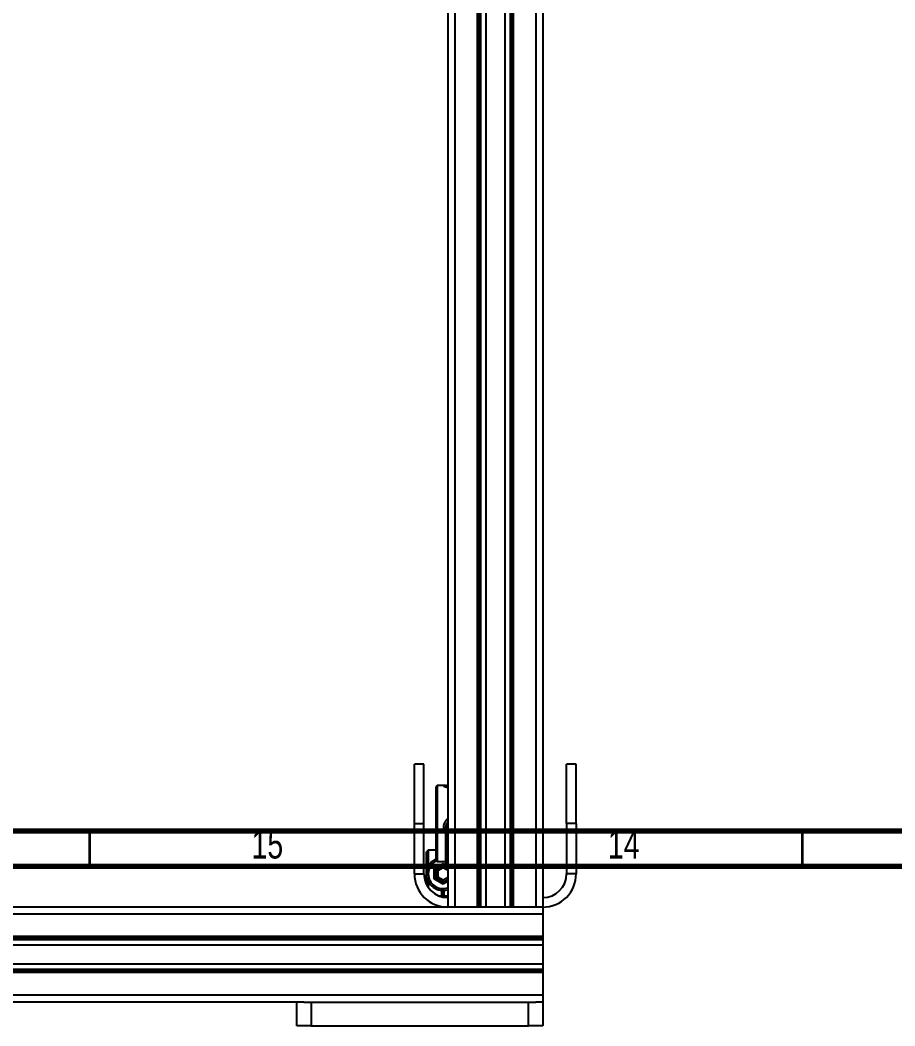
# Model space of a CAD drawing. Header units: millimetres. Extents: x -300 to 1184, y 5 to 1469.
# Drawn here: x 439.7 to 562.5, y 808.6 to 949.7 of the extents above; entities that cross this region are included whole.
import ezdxf

# ---------------------------------------------------------------- set-up
doc = ezdxf.new("R2010")
doc.units = ezdxf.units.MM
doc.styles.add('SLDTEXTSTYLE1', font='TXT', dxfattribs={"width": 0.75})

msp = doc.modelspace()

# ---------------------------------------------------------------- linework, layer by layer
at = {"color": 7, "linetype": 'Continuous', "lineweight": 25}
for p, q in [((499.72, 1069.94), (499.72, 825.28)), ((500.72, 1069.94), (500.72, 825.28)), ((503.86, 1069.94), (503.86, 825.28)), ((503.99, 1069.94), (503.99, 825.28)), ((504.12, 1069.94), (504.12, 825.28)), ((504.19, 1069.94), (504.19, 825.28)), ((504.32, 1069.94), (504.32, 825.28)), ((505.05, 1069.94), (505.05, 825.28)), ((507.73, 1069.94), (507.73, 825.28)), ((508.46, 1069.94), (508.46, 825.28)), ((508.59, 1069.94), (508.59, 825.28)), ((508.66, 1069.94), (508.66, 825.28)), ((508.79, 1069.94), (508.79, 825.28)), ((508.92, 1069.94), (508.92, 825.28)), ((512.06, 1069.94), (512.06, 825.28)), ((513.06, 1040.94), (513.06, 825.28)), ((496.39, 845.33), (495.06, 845.33)), ((495.06, 836.99), (495.06, 845.33)), ((496.39, 836.99), (496.39, 845.33)), ((517.72, 845.33), (516.39, 845.33)), ((516.39, 836.99), (516.39, 845.33)), ((517.72, 836.99), (517.72, 845.33)), ((498.22, 842.33), (498.06, 842.16)), ((498.06, 842.16), (498.06, 831.83)), ((499.22, 842.33), (498.22, 842.33)), ((498.22, 842.33), (498.22, 831.66)), ((499.55, 842.33), (499.49, 842.3)), ((499.54, 842.33), (499.5, 842.3)), ((495.06, 836.99), (496.39, 836.99)), ((495.06, 829.94), (495.06, 836.99)), ((496.39, 829.94), (496.39, 836.99)), ((517.72, 836.99), (516.39, 836.99)), ((516.39, 836.99), (516.39, 829.94)), ((517.72, 836.99), (517.72, 829.94)), ((499.53, 836.18), (499.68, 835.94)), ((499.68, 835.94), (499.72, 835.88)), ((496.99, 833.28), (496.72, 833.01)), ((496.72, 828.49), (496.72, 833.01)), ((496.99, 833.28), (496.99, 831.03)), ((498.06, 833.28), (496.99, 833.28)), ((497.8, 830.67), (499.06, 831.4)), ((498.06, 831.83), (498.22, 831.66)), ((498.22, 831.66), (499.72, 831.66)), ((499.06, 831.4), (499.06, 831.1)), ((499.06, 831.4), (499.72, 831.01)), ((495.06, 829.94), (496.39, 829.94)), ((497.8, 830.67), (498.06, 830.52)), ((497.8, 829.22), (497.8, 830.67)), ((499.06, 831.1), (498.06, 830.52)), ((498.06, 830.52), (498.06, 829.37)), ((498.06, 830.52), (498.32, 830.37)), ((499.06, 830.8), (498.32, 830.37)), ((498.32, 830.37), (498.32, 829.52)), ((499.72, 830.71), (499.06, 831.1)), ((499.06, 830.8), (499.06, 831.1)), ((499.72, 830.41), (499.06, 830.8)), ((517.72, 829.94), (516.39, 829.94)), ((496.99, 828.86), (496.99, 828.04)), ((498.06, 829.37), (497.8, 829.22)), ((499.06, 828.49), (497.8, 829.22)), ((498.06, 829.37), (498.32, 829.52)), ((498.06, 829.37), (499.06, 828.79)), ((498.32, 829.52), (499.06, 829.09)), ((499.06, 829.09), (499.72, 829.47)), ((499.06, 828.79), (499.72, 829.17)), ((499.06, 828.79), (499.06, 829.09)), ((499.72, 828.87), (499.06, 828.49)), ((499.06, 828.79), (499.06, 828.49)), ((498.9, 826.88), (498.9, 827.62)), ((499.06, 826.68), (499.06, 827.61)), ((499.21, 826.88), (499.21, 827.62)), ((498.42, 826.88), (498.9, 826.88)), ((498.9, 826.88), (499.01, 826.69)), ((499.09, 826.67), (499.21, 826.88)), ((499.21, 826.88), (499.72, 826.88)), ((513.06, 824.28), (209.06, 824.28)), ((499.72, 825.28), (222.39, 825.28)), ((499.06, 825.32), (499.06, 825.28)), ((500.72, 825.28), (499.72, 825.28)), ((503.86, 825.28), (500.72, 825.28)), ((503.99, 825.28), (503.86, 825.28)), ((504.12, 825.28), (503.99, 825.28)), ((504.19, 825.28), (504.12, 825.28)), ((504.32, 825.28), (504.19, 825.28)), ((508.46, 825.28), (504.32, 825.28)), ((508.59, 825.28), (508.46, 825.28)), ((508.66, 825.28), (508.59, 825.28)), ((508.79, 825.28), (508.66, 825.28)), ((508.92, 825.28), (508.79, 825.28)), ((512.06, 825.28), (508.92, 825.28)), ((513.06, 825.28), (512.06, 825.28)), ((513.06, 825.28), (513.06, 824.28)), ((513.06, 824.28), (513.06, 821.14)), ((513.06, 821.14), (209.06, 821.14)), ((513.06, 821.01), (209.06, 821.01)), ((513.06, 820.88), (209.06, 820.88)), ((513.06, 820.81), (209.06, 820.81)), ((513.06, 820.68), (209.06, 820.68)), ((513.06, 819.95), (209.06, 819.95)), ((513.06, 821.14), (513.06, 821.01)), ((513.06, 821.01), (513.06, 820.88)), ((513.06, 820.88), (513.06, 820.81)), ((513.06, 820.81), (513.06, 820.68)), ((513.06, 820.68), (513.06, 819.95)), ((513.06, 819.95), (513.06, 817.27)), ((513.06, 817.27), (209.06, 817.27)), ((513.06, 817.27), (513.06, 816.54)), ((513.06, 816.54), (209.06, 816.54)), ((513.06, 816.41), (209.06, 816.41)), ((513.06, 816.34), (209.06, 816.34)), ((513.06, 816.21), (209.06, 816.21)), ((513.06, 816.08), (209.06, 816.08)), ((513.06, 816.54), (513.06, 816.41)), ((513.06, 816.41), (513.06, 816.34)), ((513.06, 816.34), (513.06, 816.21)), ((513.06, 816.21), (513.06, 816.08)), ((513.06, 816.08), (513.06, 812.94)), ((513.06, 812.94), (209.06, 812.94)), ((513.06, 812.94), (513.06, 811.94)), ((479.55, 811.94), (242.56, 811.94)), ((478.55, 808.61), (478.55, 811.94)), ((479.55, 811.94), (480.55, 811.94)), ((480.55, 811.94), (480.55, 808.61)), ((480.55, 811.94), (511.06, 811.94)), ((511.06, 808.61), (511.06, 811.94)), ((511.06, 811.94), (512.06, 811.94)), ((513.06, 811.94), (512.06, 811.94)), ((513.06, 811.94), (513.06, 808.61)), ((480.55, 808.61), (478.55, 808.61)), ((480.55, 808.61), (511.06, 808.61)), ((513.06, 808.61), (511.06, 808.61))]:
    msp.add_line(p, q, dxfattribs=at)
at = {"color": 7, "linetype": 'Continuous', "lineweight": 70}
for p, q in [((15, 836), (1184, 836)), ((20, 831), (1179, 831))]:
    msp.add_line(p, q, dxfattribs=at)
at = {"color": 7, "linetype": 'Continuous', "lineweight": 35}
for p, q in [((449.5, 831), (449.5, 836)), ((499.5, 831), (499.5, 836)), ((549.5, 831), (549.5, 836))]:
    msp.add_line(p, q, dxfattribs=at)
at = {"color": 7, "linetype": 'Continuous', "lineweight": 25, "flags": 128}
msp.add_lwpolyline([(499.72, 842.24), (499.61, 842.26), (499.49, 842.3)], dxfattribs=at)
at = {"color": 7, "linetype": 'Continuous', "lineweight": 25}
for centre, radius, start, end in [((499.8, 841.57), 0.804, 95.7321, 108.3648), ((500.55, 836.48), 1.06, 141.2231, 196.4728), ((499.06, 829.94), 2.33, 115.3769, 180), ((499.72, 829.94), 4.67, 180, 270), ((499.72, 829.94), 3.33, 180, 270), ((499.06, 829.94), 2.33, 180, 286.6015), ((513.06, 829.94), 4.67, 270, 0), ((513.06, 829.94), 3.33, 270, 0)]:
    msp.add_arc(centre, radius, start, end, dxfattribs=at)
at = {"color": 8, "linetype": 'Continuous', "lineweight": 25}
for start, end in [(117.4053, 180), (180, 288.8191)]:
    msp.add_arc((499.06, 829.94), 2.07, start, end, dxfattribs=at)
at = {"color": 7, "linetype": 'Continuous', "lineweight": 25}
for points, knots in [([(499.5, 842.31), (499.46, 842.31), (499.3, 842.32), (499.16, 842.33), (499.13, 842.31), (499.11, 842.3)], [0, 0, 0, 0, 0.149818, 0.597037, 1, 1, 1, 1]), ([(499.11, 842.3), (499.13, 842.28), (499.16, 842.25), (499.37, 842.15), (499.61, 842.09), (499.72, 842.06)], [0, 0, 0, 0, 0.332436, 0.675629, 1, 1, 1, 1]), ([(499.49, 842.3), (499.46, 842.29), (499.41, 842.26), (499.39, 842.24), (499.38, 842.23)], [0, 0, 0, 0, 0.667606, 1, 1, 1, 1]), ([(499.72, 837.66), (499.6, 837.56), (499.36, 837.35), (499.15, 836.92), (499.13, 836.62), (499.11, 836.48)], [0, 0, 0, 0, 0.34452, 0.696286, 1, 1, 1, 1]), ([(499.53, 836.18), (499.5, 836.3), (499.45, 836.53), (499.52, 836.89), (499.62, 837.13), (499.72, 837.22), (499.72, 837.23)], [0, 0, 0, 0, 0.317185, 0.6362135, 0.9717162, 1, 1, 1, 1]), ([(499.11, 836.48), (499.13, 836.33), (499.16, 836.01), (499.38, 835.61), (499.61, 835.42), (499.72, 835.33)], [0, 0, 0, 0, 0.343441, 0.68644, 1, 1, 1, 1]), ([(499.24, 836.51), (499.23, 836.47), (499.21, 836.29), (499.33, 835.96), (499.5, 835.64), (499.68, 835.52), (499.72, 835.49)], [0, 0, 0, 0, 0.0880676, 0.4698749, 0.8517292, 1, 1, 1, 1])]:
    msp.add_open_spline(points, degree=3, knots=knots, dxfattribs=at)
at = {"color": 8, "linetype": 'Continuous', "lineweight": 25}
msp.add_open_spline([(499.11, 836.48), (499.18, 836.49), (499.25, 836.49), (499.32, 836.5), (499.32, 836.5)], degree=3, knots=[0, 0, 0, 0, 0.883744, 1, 1, 1, 1], dxfattribs=at)

# ---------------------------------------------------------------- texts
at = {"color": 7, "linetype": 'Continuous', "lineweight": 0, "char_height": 3.969, "attachment_point": 2, "style": 'SLDTEXTSTYLE1'}
for s, insert in [('15', (474.42, 836.06)), ('14', (524.42, 836.06))]:
    msp.add_mtext(s, dxfattribs=dict(at, insert=insert))

doc.saveas('drawing.dxf')
